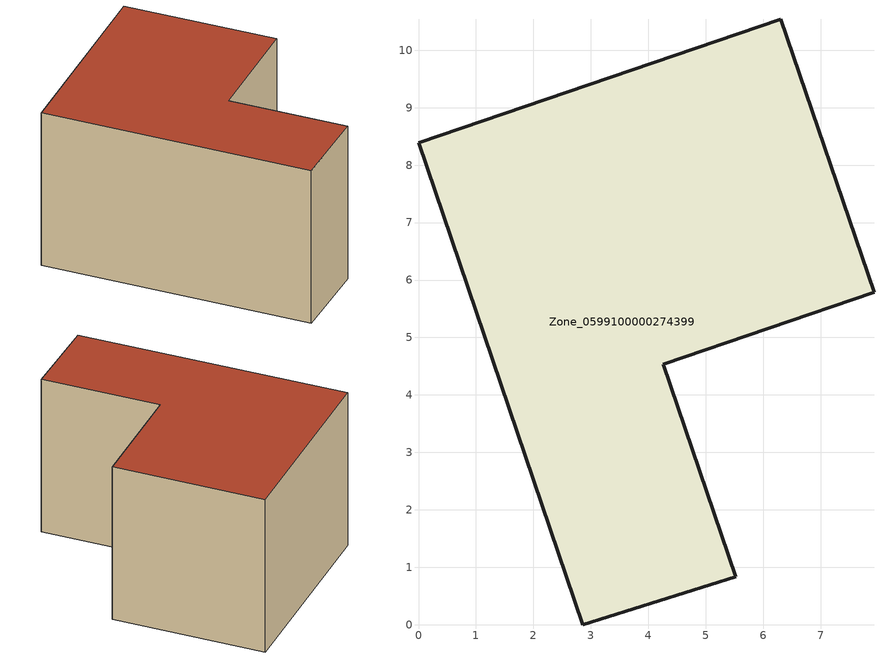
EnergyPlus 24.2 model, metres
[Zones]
Zone_0599100000274399
 floor ground (C_G): 0,8.39 6.31,10.54 7.93,5.79 4.26,4.53 5.52,0.83 2.86,0 z0
 wall outside (C_F): 2.86,0 5.52,0.83 4.26,4.53 7.93,5.79 6.31,10.54 0,8.39 2.86,0 z0:5.46
 roof outside (C_R): 6.31,10.54 0,8.39 2.86,0 5.52,0.83 4.26,4.53 7.93,5.79 z5.46
[BUILDING]
Pand.0599100000274399: North Axis=0; Terrain=City; Loads Convergence Tolerance Value=0.04; Temperature Convergence Tolerance Value=0.4; Solar Distribution=FullExterior; Maximum Number of Warmup Days=25; Minimum Number of Warmup Days=1
[Site:Location]
Rotterdam.The.Hague.AP_ZH_NLD Design_Conditions: Latitude=51.96; Longitude=4.45; Time Zone=1; Elevation=-4.5
[SITE:GROUNDTEMPERATURE:BUILDINGSURFACE]
18, 18, 18, 18, 18, 18, 18, 18, 18, 18, 18, 18
[MATERIAL] Thermal Absorptance=0.9; Solar Absorptance=0.7; Visible Absorptance=0.7
Name | Roughness | Thickness | Conductivity | Density | Specific Heat
G.TI.1946 | MediumSmooth | 0.15 | 1 | 540 | 1210
F.TI.1946 | Rough | 0.3 | 0.857143 | 1920 | 840
R.TI.1946 | MediumRough | 0.2 | 0.1 | 1500 | 1000
[CONSTRUCTION]
C_G: G.TI.1946
C_F: F.TI.1946
C_R: R.TI.1946
[ZONE]
Zone_0599100000274399: Type=1; Multiplier=1; Ceiling Height=Autocalculate; Volume=Autocalculate; Floor Area=autocalculate; Part of Total Floor Area=Yes
[ZONEINFILTRATION:DESIGNFLOWRATE]
Infil_Zone_0599100000274399: Zone or ZoneList or Space or SpaceList=Zone_0599100000274399; Schedule=AlwaysOn; Design Flow Rate Calculation Method=Flow/Area; Flow Rate per Floor Area=0.003; Constant Term Coefficient=1; Temperature Term Coefficient=0; Velocity Term Coefficient=0; Velocity Squared Term Coefficient=0
[HVACTEMPLATE:ZONE:IDEALLOADSAIRSYSTEM]
Zone_0599100000274399: Maximum Heating Supply Air Temperature=50; Minimum Cooling Supply Air Temperature=13; Maximum Heating Supply Air Humidity Ratio=0.0156; Minimum Cooling Supply Air Humidity Ratio=0.0077; Heating Limit=NoLimit; Cooling Limit=NoLimit; Dehumidification Control Type=ConstantSensibleHeatRatio; Cooling Sensible Heat Ratio=0.7; Dehumidification Setpoint=60; Humidification Control Type=None; Humidification Setpoint=30; Outdoor Air Method=None; Outdoor Air Flow Rate per Person=0.00944; Outdoor Air Flow Rate per Zone Floor Area=0; Outdoor Air Flow Rate per Zone=0; Demand Controlled Ventilation Type=None; Outdoor Air Economizer Type=NoEconomizer; Heat Recovery Type=None; Sensible Heat Recovery Effectiveness=0.7; Latent Heat Recovery Effectiveness=0.65
[ZONECONTROL:THERMOSTAT]
ThermostatControl_Zone_0599100000274399: Zone or ZoneList=Zone_0599100000274399; Control Type Schedule=DualSetpointControlType; Control 1=Thermostat_Zone_0599100000274399; Temperature Difference Between Cutout And Setpoint=0
[THERMOSTATSETPOINT:DUALSETPOINT]
Thermostat_Zone_0599100000274399: Heating Setpoint Temperature Schedule=HeatingSetpoint_Zone_0599100000274399; Cooling Setpoint Temperature Schedule=CoolingSetpoint_Zone_0599100000274399
[SCHEDULE:COMPACT]
HeatingSetpoint_Zone_0599100000274399: Through: 12/31, For: AllDays, Until: 24:00, 21
CoolingSetpoint_Zone_0599100000274399: Through: 12/31, For: AllDays, Until: 24:00, 24
DualSetpointControlType: Through: 12/31, For: AllDays, Until: 24:00, 4
AlwaysOn: Through: 12/31, For: AllDays, Until: 24:00, 1
